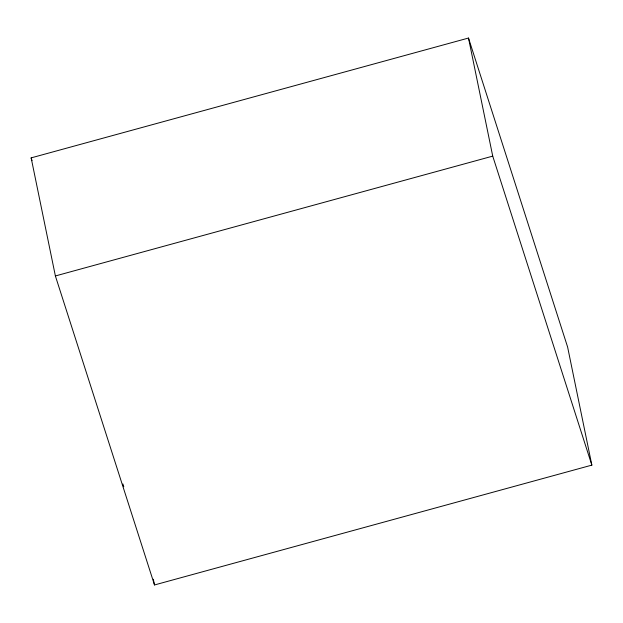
<?xml version="1.0" encoding="UTF-8"?>
<svg xmlns="http://www.w3.org/2000/svg" width="623" height="623" viewBox="0 0 623 623"><rect width="100%" height="100%" fill="white"/><g stroke="black" fill="none" stroke-linecap="round" stroke-linejoin="round"><path stroke-width="0.93" d="M31.15 157.876L468.496 38.042L567.615 347.042L591.85 465.124L154.504 584.958L55.385 275.958L31.15 157.876L32.038 160.656M55.385 275.958L492.731 156.124L468.496 38.042M492.731 156.124L591.85 465.124M122.887 483.954L123.775 486.734M153.328 579.242L154.504 584.958"/></g></svg>
